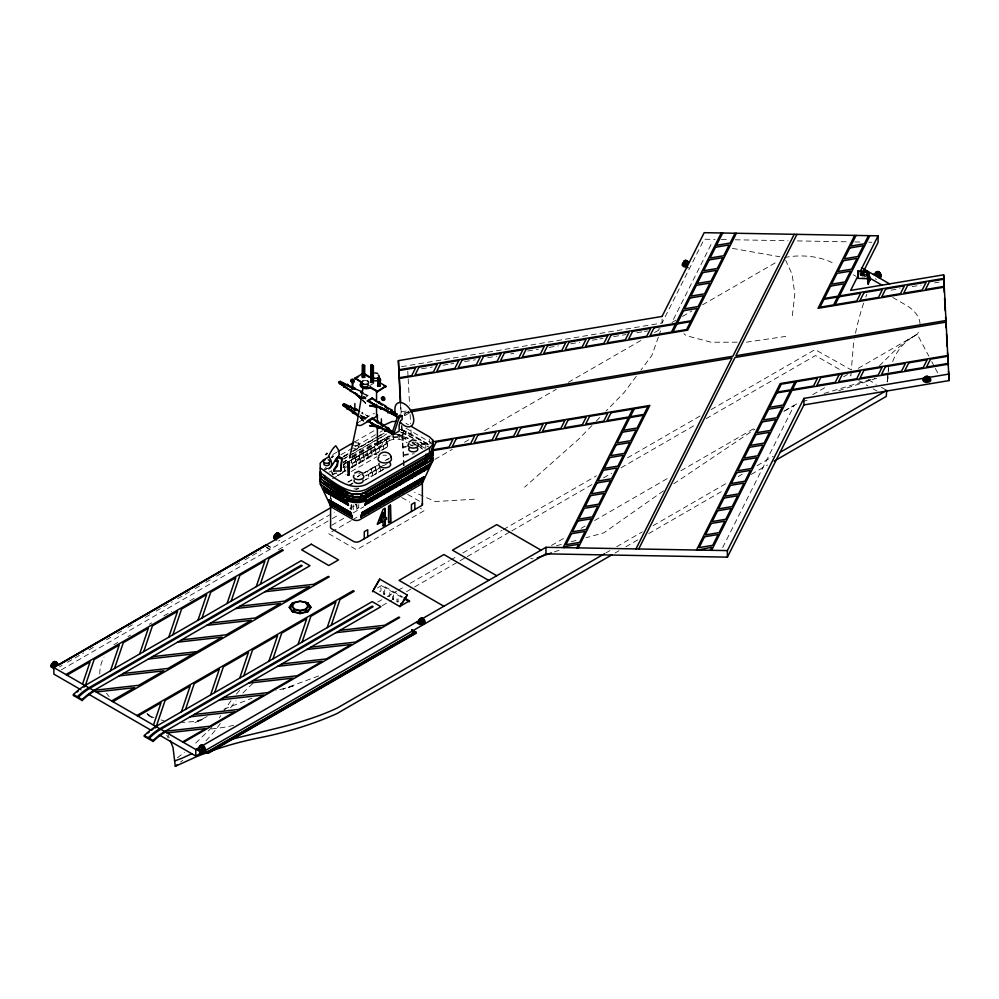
<?xml version="1.0" encoding="UTF-8"?>
<svg xmlns="http://www.w3.org/2000/svg" width="999" height="999" viewBox="0 0 999 999"><rect width="100%" height="100%" fill="white"/><g stroke="black" fill="none" stroke-linecap="round" stroke-linejoin="round"><path stroke-width="0.75" stroke-dasharray="5 3.75" d="M860.439 275.075L860.451 274.026M862.936 275.362L862.949 273.926M865.284 275.262L865.296 274.201M851.21 371.453L850.848 375.999L848.226 374.475M887.524 380.681L888.161 372.964M888.286 371.416L888.798 365.234M888.049 372.827L887.162 381.955L888.373 376.111M888.198 371.316L888.498 368.269M792.357 315.659L794.804 293.881L792.145 274.388L785.714 260.377M358.653 447.127C360.214 444.443 357.954 440.184 354.707 441.446M383.604 594.105L384.69 594.005L383.604 594.105L383.604 589.897M392.52 599.25L393.594 599.15L392.52 599.25L392.52 595.042M396.965 601.823L398.039 601.723L396.965 601.823L396.965 597.614M658.378 337.063L651.935 355.332L640.896 370.13M658.878 335.652L661.363 328.621L658.291 329.133M865.758 297.015L866.807 294.255M892.681 361.588C896.977 349.75 905.981 339.847 917.269 334.265A48.564 28.034 0 0 0 919.505 329.171M711.001 244.63L671.803 322.59L675.824 320.267M722.664 547.589L794.205 405.319L783.691 411.501M355.706 504.308L355.269 505.044L356.481 504.345L356.481 509.328L358.741 507.529L358.741 504.532M356.481 509.328L358.741 507.529M219.38 717.744L220.841 715.571M230.994 700.686L223.751 711.238M404.558 415.534L405.032 414.847L404.108 414.023M636.288 376.286L624.313 392.307L605.993 411.138M211.838 727.422L193.132 745.604M236.351 694.193L239.86 690.059M591.97 425.537L579.033 438.823L524.587 487.187M596.278 421.103L600.599 416.67M177.372 757.804L184.453 752.272M324.513 468.831L326.111 467.22M879.37 365.896L894.105 351.211L906.817 340.597L917.269 334.265L928.833 356.144M180.569 761.987L182.817 760.289M663.511 490.846L603.746 532.904L586.001 537.724M673.726 483.803L754.894 429.208M362.4 412.162L361.838 413.236L362.774 412.35L362.212 413.424L368.194 416.408L362.212 412.724L362.212 413.424M369.543 385.726L375.387 382.355M363.336 398.414L368.194 395.604L365.821 397.677L363.186 396.166M363.336 399.113L365.572 397.827L365.572 398.888L362.812 398.351M363.174 396.853L365.821 398.376L362.912 397.003M365.572 398.888L365.821 397.677M365.821 402.972L363.624 400.849M365.821 418.831C354.183 416.046 366.795 421.566 365.821 417.782L360.577 414.747M365.572 418.981L365.572 417.932L363.336 419.218L363.336 418.519L368.194 415.709M365.821 417.782L368.194 416.408M357.729 422.677L372.502 414.148A2.86 1.648 0 0 1 374.525 413.661M365.821 418.481C349.488 416.084 376.573 421.99 360.776 415.572M332.829 454.52L336.863 452.185M354.345 442.095L375.874 429.67M408.966 411.213L403.871 414.535M404.845 415.559L409.815 412.699M340.896 454.77L378.559 433.029M379.907 432.242L382.592 430.694M343.594 456.256L348.963 453.146M350.312 452.372L375.874 437.612M377.222 436.838L383.941 432.954M343.881 456.406L347.914 454.083M353.296 450.974L378.821 436.238M380.169 435.464L384.19 433.141M342.857 457.192L348.164 454.133M353.484 451.061L376.074 438.024M377.397 437.25L384.041 433.416M323.414 470.479L327.447 468.144M343.594 458.828L347.627 456.493M348.963 455.719L375.874 440.184M377.222 439.41L386.638 433.978M325.075 469.842L327.759 468.294M343.881 458.978L346.578 457.43M351.948 454.32L378.821 438.811M380.169 438.037L386.888 434.153M351.735 456.056L372.502 444.068L375.961 443.793M343.594 461.863L346.278 460.314M351.66 457.205L375.874 443.219M377.222 442.445L389.373 436.039L389.36 440.634L350.824 462.874M343.881 462.013L346.578 460.464M351.948 457.367L378.821 441.845M380.169 441.071L390.884 435.764M342.857 462.812L345.504 461.276M352.147 457.442L378.721 442.095M380.057 441.333L389.36 435.964M329.108 472.19L331.793 470.641M343.881 463.648L346.578 462.1M351.948 459.003L376.136 445.03M377.472 444.255C385.514 438.461 396.066 433.891 405.706 438.686L405.706 437.05L397.465 435.227M343.768 464.31L346.428 462.774M347.764 462L375.724 445.854M377.06 445.092C385.289 439.148 396.091 434.515 405.956 439.41M345.966 463.311L343.594 464.672L344.418 467.632M378.796 444.355L382.255 442.357L383.042 445.329L379.508 447.365M342.857 467.482L345.504 465.946M335.09 473.014L332.729 474.375L331.955 471.403M379.145 447.577L375.612 449.625L374.887 446.615M332.854 474.85L336.388 472.814L337.2 475.774M348.089 466.058L344.555 468.094L345.379 471.053M345.816 469.98L343.156 471.528A2.86 1.648 0 0 0 342.694 473.526A2.86 1.648 0 0 0 345.916 474.288M351.161 466.908L372.502 454.582A2.86 1.648 0 0 1 377.01 454.92M341.121 473.501L337.562 475.561L336.75 472.602M342.657 472.614L345.005 471.266L344.18 468.306M349.263 468.806L352.759 466.783L351.985 463.811M332.592 478.696L336.651 476.361M337.999 475.586L346.104 470.904M351.511 467.782L387.974 446.728L386.376 439.71M351.198 471.553L376.548 456.918A2.86 1.648 0 0 0 377.01 456.58M347.777 482.155L351.773 479.857M357.105 476.773L361.101 474.463M362.437 473.688L377.11 465.222M385.102 460.601L389.111 458.304M348.514 482.005L351.998 479.995M357.355 476.898L359.652 475.574M363.836 473.151L367.307 471.153L368.082 474.138L365.771 475.462M377.659 465.172L375.349 466.521L376.086 469.518L379.545 467.52M386.763 459.927L389.135 458.553M349.338 484.952L352.809 482.954M379.907 467.307L383.366 465.309M350.624 484.752L352.934 483.429M365.896 475.936L368.206 474.6L368.981 477.584L365.522 479.582M379.657 467.994L376.198 469.992L376.935 472.989L380.394 471.004M383.841 465.584L387.3 463.586M383.042 469.468L380.744 470.791L380.02 467.782M364.248 480.594L383.941 469.218M355.781 489.76L358.454 488.224M59.416 666.932L62.1 665.384M67.482 662.275L83.604 652.971M88.973 649.874L94.343 646.765M106.443 639.785L111.813 636.688M117.183 633.578L122.565 630.481M127.934 627.372L133.317 624.275M145.404 617.295L150.774 614.185M156.156 611.088L172.278 601.773M177.647 598.676L189.735 591.695M195.117 588.586L200.487 585.489M205.869 582.38L211.239 579.283M216.608 576.173L221.99 573.076M235.427 565.322L239.448 562.986M244.83 559.89L260.951 550.574M278.596 540.958L279.807 540.259M266.321 545.142L270.13 546.928L270.13 549.263L266.321 547.065M61.401 669.78L334.428 512.15M401.461 366.683L662.025 323.014L704.195 239.223L715.072 239.41M113.961 644.655L117.782 642.444M127.972 636.563L130.494 635.114M149.226 624.3L151.698 622.864M163.799 615.884L171.628 611.363M189.847 600.849L195.217 597.739M278.321 549.762L330.931 519.393M332.28 518.606L339.036 514.71M349.825 508.479L356.568 504.582M434.815 459.415L452.347 449.3M464.473 442.282L471.216 438.399M484.702 430.606L556.181 389.348M568.306 382.342L642.482 339.523M654.62 332.517L661.363 328.621M682.517 316.396L691.907 310.989M702.634 304.795L777.721 261.438M331.768 525.249L346.441 516.77M353.122 512.924L363.786 506.755M351.211 520.566L328.609 533.616L356.543 549.75L424.35 510.589L420.367 508.291M352.547 519.805L357.854 516.733M377.397 587.961L382.255 585.164L402.984 597.127M377.822 602.035L381.88 599.7M387.275 596.578L396.715 591.121M398.077 590.347L404.82 586.45M410.214 583.329L449.35 560.739M450.699 559.952L457.455 556.056M462.849 552.947L501.985 530.344M503.334 529.57L596.453 475.811M627.497 457.879L700.374 415.809M711.176 409.578L815.084 349.575L851.335 369.942L853.396 344.792A188.162 108.629 -60 0 1 854.37 339.061M382.23 605.669L391.67 600.212M406.518 591.645L413.261 587.749M414.622 586.962L465.896 557.355M467.245 556.58L510.439 531.643M511.788 530.869L592.757 484.115M603.558 477.884L611.65 473.214M621.103 467.757L695.329 424.9M706.131 418.668L815.446 355.557L841.67 370.691M551.473 545.454L566.308 536.888M581.143 528.321L585.189 525.986M594.617 520.541L668.793 477.722M680.931 470.716L755.094 427.897M784.764 410.764L799.425 402.297M812.686 394.642L827.434 386.126M843.518 376.835L847.539 374.513M858.266 368.331L917.269 334.265M605.881 552.934L609.939 550.599M616.683 546.703L642.32 531.893M653.121 525.661L727.347 482.804M738.149 476.573L742.195 474.238M757.042 465.659L773.226 456.318M614.984 553.046L619.03 550.711M625.774 546.815L637.924 539.797M648.726 533.566L724.3 489.935M751.285 474.35L767.482 464.997M207.13 716.495L194.53 722.901L203.983 718.943L192.595 721.665L181.905 722.489M318.669 675.948L282.904 689.123L294.842 685.489L276.011 690.784M223.888 709.24L251.948 698.214M389.36 440.634C395.167 437.699 402.16 439.073 407.267 442.819M554.32 551.947L561.413 549.475M876.672 378.221L837.724 391.021M824.063 393.456L874.849 378.196M556.431 545.754L562.35 544.155M571.216 541.733L578.608 539.735M802.135 401.511L810.414 399.538M421.59 368.806L432.355 367.008M443.106 365.209L449.263 364.173M450.799 363.911L453.871 363.399M464.622 361.601L475.387 359.79M487.687 357.729L496.903 356.181M510.739 353.871L513.811 353.346M527.647 351.036L538.399 349.225M549.163 347.427L558.379 345.879M570.679 343.818L579.895 342.27M592.195 340.209L598.339 339.185M599.875 338.923L602.959 338.411M613.711 336.601L626.011 334.54M636.763 332.742L642.919 331.718M644.455 331.456L647.527 330.944M891.083 290.172L900.099 288.661M912.112 286.651L921.128 285.14M934.639 282.867L939.147 282.118M401.173 411.85L407.317 410.814M408.953 412.137L401.261 413.436L400.761 404.258M403.072 446.79L409.203 445.754M410.739 445.504L415.334 444.73M421.466 443.706L430.669 442.157M403.121 447.577L405.969 447.102M420.904 444.592L431.393 442.832M403.509 454.72L409.153 453.771M403.546 455.507L414.26 453.708M746.403 342.195L785.763 336.401M474.4 499.238L435.152 501.523L414.635 492.345M394.805 434.503L399.076 434.465L408.591 438.911M397.502 435.002L400.187 434.977L408.541 438.361M353.883 488.861L359.578 488.798M737.2 342.195L711.113 342.207L686.076 335.627L683.878 333.629M721.278 239.523L729.045 239.673M735.252 239.785L788.049 240.734M797.364 240.909L848.601 241.833M854.807 241.945L862.574 242.083M868.78 242.195L871.89 242.257M860.863 273.701L862.736 273.763M863.148 273.788L864.872 273.851M862.062 276.898L864.834 276.998M530.594 558.628L533.166 558.778M732.417 248.401L779.832 256.755M362.849 397.814L365.821 398.376M362.587 397.952L365.821 398.738M161.051 719.967L163.898 720.654M409.565 412.774L408.853 412.137M400.474 429.308L425.861 443.269L428.346 445.591M400.187 429.358L405.956 431.256L429.295 444.73M401.498 430.057L405.706 431.443L428.983 444.88L432.292 447.964M400.187 431.93L405.956 433.828L413.736 438.324M401.498 432.629L413.461 438.486M153.983 717.707L147.003 714.622L153.022 718.281M364.71 393.831L368.194 395.604M362.375 393.331L368.194 396.316M875.299 278.758L876.51 279.458M862.362 273.826L864.972 275.337M861.95 274.475L865.896 276.748M853.396 274.762L856.018 276.273M892.731 297.465L905.843 305.045A48.564 28.034 0 0 1 920.042 323.913M868.381 379.782L876.248 384.328M881.493 387.35L886.737 390.384M858.715 380.532L867.894 385.839M873.138 388.861L877.072 391.133M362.937 396.316L365.572 397.827M405.956 423.314L408.541 424.812M405.956 428.221L429.295 441.695L432.679 444.855M420.217 442.07L429.295 447.302M419.93 442.22L427.684 446.703M417.619 443.606L425.412 448.101M420.542 445.816L425.099 448.251M412.175 442.42L416.046 444.655M417.345 445.404L423.813 449.138M412.437 443.156L418.918 446.903M420.217 447.652L422.814 449.15M360.314 414.897L365.572 417.932M360.514 415.721L365.572 418.631M408.591 443.593L412.575 445.891M407.642 494.405L421.079 502.16M401.735 497.539L409.715 502.147M401.698 597.315L382.255 586.101L382.255 585.164M266.321 544.73L270.13 546.928M266.321 547.477L269.78 549.475L269.78 547.14M148.689 715.059L149.55 715.509M360.889 416.883L363.336 418.519M358.441 415.946L363.336 419.218M148.801 715.159L146.94 713.848M149.251 715.234L147.527 713.985M149.051 715.109L149.838 715.696M147.452 713.823L148.189 714.46M363.698 401.248L365.821 403.296M361.163 398.876L365.572 403.109M362.375 400.374L365.572 403.446M361.163 418.256L363.961 421.141M359.34 416.695L363.698 421.291M360.164 417.969L363.399 421.316M931.73 361.613L934.627 367.083M935.351 368.444L938.236 373.913M166.783 735.189L168.182 737.936M168.132 735.039L169.218 737.824M330.382 496.441L331.256 499.363M330.332 496.99L331.156 499.7M343.231 464.885L344.056 467.844M351.074 460.364L351.86 463.336M331.581 471.615L332.367 474.587M358.816 443.356L359.003 444.193M407.754 371.128L408.091 377.322M408.179 378.883L409.615 405.232M410.114 414.523L410.626 423.826M410.964 430.02L411.376 437.774M401.923 425.562L404.083 465.384M400.399 404.158L400.911 413.399M401.573 425.724L403.746 465.771M662.075 319.056L662.025 323.014M429.295 439.248L429.295 441.695M425.861 443.269L425.861 447.477M405.956 431.256L405.956 433.828M405.706 431.443L405.706 434.016M403.284 430.232L403.284 440.522M400.087 435.202L400.087 436.838M399.076 434.465L399.076 439.135M398.039 598.913L398.039 601.723M393.594 594.942L393.594 599.15M393.381 434.528L393.381 439.198M392.22 435.289L392.22 436.925M389.747 592.719C390.871 597.864 387.425 598.176 388.673 592.819M386.888 437.187L386.888 438.836M384.69 589.797L384.69 594.005M380.844 587.574C381.968 592.719 378.509 593.044 379.757 587.674M356.93 504.845L356.93 508.578M353.209 504.782L353.209 510.726M351.386 504.345L351.386 510.302M350.949 505.082L350.949 511.038M364.31 380.519A3.459 1.998 0 0 1 366.109 380.519M354.408 445.716A2.835 1.636 0 0 1 358.279 446.316A2.835 1.636 0 0 1 357.242 448.551A2.835 1.636 0 0 1 353.371 447.952M354.995 442.782A3.209 1.861 0 0 1 359.028 444.567A3.209 1.861 0 0 1 354.995 446.366M358.604 473.676A5.182 2.997 0 0 1 359.952 473.776M411.913 442.22A5.182 2.997 0 0 1 415.846 442.52M383.004 455.307A6.743 3.896 0 0 1 386.488 455.307M855.494 333.266A188.162 108.629 -60 0 1 863.848 302.472M109.141 696.653A93.207 53.809 0 0 1 106.543 693.256M99.813 674A93.207 53.809 0 0 1 104.058 657.092M230.582 707.779A269.018 155.32 0 0 1 236.014 700.811M242.994 692.981A269.018 155.32 0 0 1 253.346 683.054M784.427 257.567A48.564 28.034 0 0 1 835.039 264.161M220.317 723.451A242.495 140.01 0 0 1 206.031 740.634M233.654 725.299A93.207 53.809 0 0 1 211.189 728.933M860.663 273.838L860.651 275.274L865.072 275.437L865.084 274.013L860.663 273.838M860.863 274.038L860.851 275.1L862.724 275.162L862.736 274.113L860.863 274.038M863.148 274.126L863.136 275.187L864.872 275.249L864.872 274.188L863.148 274.126M354.97 458.116L351.436 460.152L352.222 463.124L355.756 461.088L354.97 458.116M358.866 455.856L355.332 457.904L356.119 460.876L359.652 458.841L358.866 455.856M362.774 453.608L359.24 455.644L360.015 458.628L363.549 456.58L362.774 453.608M366.695 451.348L363.137 453.396L363.911 456.381L367.445 454.333L366.695 451.348M370.604 449.075L367.058 451.136L367.807 454.12L371.353 452.085L370.604 449.075M374.525 446.828L370.979 448.876L371.715 451.873L375.249 449.837L374.525 446.828M386.251 440.047L382.629 442.145L383.404 445.117L386.938 443.081L386.251 440.047M355.881 461.563L352.347 463.598L353.122 466.57L356.668 464.535L355.881 461.563M359.777 459.303L356.243 461.351L357.03 464.323L360.552 462.287L359.777 459.303M363.673 457.055L360.139 459.103L360.914 462.075L364.448 460.039L363.673 457.055M367.57 454.807L364.036 456.843L364.822 459.827L368.331 457.792L367.57 454.807M371.466 452.559L367.932 454.595L368.693 457.592L372.202 455.556L371.466 452.559M375.362 450.312L371.828 452.347L372.565 455.344L376.086 453.321L375.362 450.312M379.258 448.064L375.724 450.099L376.448 453.109L379.97 451.073L379.258 448.064M383.166 445.804L379.62 447.852L380.332 450.861L383.941 448.788L383.166 445.804M387.05 443.556L383.529 445.591L384.303 448.576L387.737 446.59L387.05 443.556M371.141 468.943L367.657 470.954L368.444 473.926L371.903 471.928L371.141 468.943M374.987 466.72L371.503 468.731L372.265 471.728L375.724 469.717L374.987 466.72M372.028 472.402L368.569 474.4L369.343 477.372L372.789 475.387L372.028 472.402M375.849 470.192L372.377 472.19L373.139 475.187L376.586 473.201L375.849 470.192"/><path stroke-width="1.5" d="M857.841 278.359L857.841 271.104L867.557 271.478L869.068 273.738L869.879 280.394L869.043 273.489L867.519 271.241L867.557 278.721L857.841 278.359L857.841 271.104M858.266 271.129L857.941 275.162M858.566 275.012L858.578 273.951M867.007 275.324L867.02 274.275M867.12 271.466L867.557 278.721M927.559 378.047C929.545 378.196 924.737 372.402 927.035 380.394M926.71 376.898C926.935 375.05 927.984 378.072 925.499 377.098A1.673 0.962 0 0 0 924.362 378.296A1.673 0.962 0 0 0 926.435 378.958M55.669 661.9A1.661 0.962 0 0 1 56.406 663.498L55.095 664.447A1.673 0.962 0 0 1 52.722 664.447A1.673 0.962 0 0 1 52.722 663.086L53.259 662.362A1.673 0.962 60 0 1 54.508 662.25A1.673 0.962 60 0 1 55.519 664.01L55.532 665.734M53.609 662.574L54.146 661.85A1.673 0.962 60 0 1 55.395 661.738A1.673 0.962 60 0 1 56.406 663.498L55.082 664.273A1.661 0.962 0 0 1 52.735 664.273A1.661 0.962 0 0 1 52.735 662.911L54.071 662.15A1.661 0.962 0 0 1 54.808 661.9M52.722 663.086L54.146 661.85M200.05 746.378L200.05 746.216A1.673 0.962 60 0 1 201.074 745.616A1.673 0.962 60 0 1 202.322 747.177L202.41 749.287M278.409 533.304A1.661 0.962 0 0 1 279.158 534.902L277.834 535.851A1.673 0.962 0 0 1 275.474 535.851A1.673 0.962 0 0 1 275.474 534.49L275.999 533.766A1.673 0.962 60 0 1 277.247 533.653L277.173 533.903M276.361 533.978L276.885 533.254A1.673 0.962 60 0 1 278.134 533.141A1.673 0.962 60 0 1 279.158 534.902L277.822 535.664A1.661 0.962 0 0 1 275.487 535.664A1.661 0.962 0 0 1 275.487 534.315L276.81 533.541M423.214 620.267L423.126 619.692A1.673 0.962 60 0 0 421.878 618.144A1.673 0.962 60 0 0 420.854 618.731L420.841 618.905A1.673 0.962 0 0 1 423.214 618.905A1.673 0.962 0 0 1 423.214 620.267L423.214 621.803L421.878 622.577A1.673 0.962 0 0 1 419.518 622.577A1.673 0.962 0 0 1 419.518 621.203L419.967 619.243A1.673 0.962 60 0 1 420.991 618.656A1.673 0.962 60 0 1 422.24 620.204L422.327 622.315M687.175 260.826A1.661 0.962 0 0 1 687.562 261.75L687.05 262.974A1.673 0.962 0 0 1 684.989 263.636A1.673 0.962 0 0 1 683.84 262.437L684.315 261.238A1.673 1.311 26.7 0 1 687.387 262.1L687.399 263.823L684.19 263.286L684.203 261.576A1.673 1.311 26.7 0 1 687.212 262.45L687.225 264.173M684.015 262.088L683.84 263.973A1.673 0.962 0 0 0 684.989 265.172A1.673 0.962 0 0 0 687.05 264.51L687.562 261.75A1.673 1.311 26.7 0 0 684.49 260.901L684.365 261.401A1.673 0.962 0 0 1 685.576 260.727M337.3 465.871L337.737 460.427L337.3 465.871L333.654 471.029L340.684 471.029L341.92 458.029L338.299 456.318L336.75 458.504M341.92 458.029L340.684 471.029M869.38 278.709L869.417 276.361M869.255 277.622L869.405 276.648M869.567 277.672L869.367 278.996L868.456 272.277M867.519 278.484L868.168 284.091L869.854 280.145M362.487 365.896L362.649 364.485L364.672 365.659L364.672 377.347L362.45 377.46L362.45 365.771L364.672 365.659M362.45 377.46L362.6 376.061M371.191 366.009L371.353 364.61L373.376 365.771L373.376 382.367L371.141 382.48L371.141 365.896L373.376 365.771M371.478 364.81L371.316 365.784L373.014 365.696M371.141 382.48L371.303 381.081M377.872 378.421L377.672 386.251L379.895 386.138L379.895 379.595L377.872 378.421L377.722 385.552M377.997 378.621L377.722 379.832L379.895 379.595M377.672 386.251L377.822 384.852M363.236 386.713L356.893 423.838L349.6 457.967L349.987 457.142M683.853 262.262L683.965 261.938A1.673 1.311 26.7 0 1 687.037 262.799A1.661 0.962 0 0 1 684.989 263.449A1.661 0.962 0 0 1 683.853 262.262L684.49 260.901M927.559 377.51L927.634 380.294M352.26 382.342L352.497 389.498L352.847 382.28M397.527 416.683L392.07 433.341L393.681 434.265L399.15 431.118L399.15 425.162L400.674 420.542L402.11 419.705L402.11 415.921L400.487 414.985L397.527 416.683L399.15 417.619L402.11 415.921M393.681 434.265L399.15 417.619M82.53 684.128L90.072 661.862L67.02 675.174M85.415 685.277L94.156 659.502L119.218 645.029L110.489 670.804M114.56 668.456L123.302 642.682L148.364 628.196L139.635 653.97M143.719 651.623L152.447 625.849L177.522 611.376L168.781 637.15M172.864 634.79L181.593 609.015L206.668 594.542L197.927 620.317M153.471 725.087L161.026 702.821L137.962 716.133M156.368 726.236L165.097 700.461L190.172 685.988L181.431 711.763M202.01 617.969L210.739 592.195L235.814 577.722L227.085 603.496M185.514 709.415L194.243 683.641L219.318 669.168L210.589 694.942M231.156 601.136L239.885 575.362L264.96 560.889L256.231 586.663M214.66 692.582L223.389 666.808L248.464 652.335L239.735 678.109M260.302 584.315L269.043 558.528L283.279 550.312L282.205 549.7L65.946 674.55M243.806 675.749L252.535 649.974L277.61 635.501L268.881 661.276M272.952 658.928L281.693 633.154L306.755 618.681L298.027 644.455M302.098 642.095L310.839 616.321L335.914 601.848L327.173 627.622M422.302 481.58L360.676 517.157L362.275 512.462L424.225 476.698L422.177 481.643M429.545 464.048L366.333 500.549L364.735 505.244L427.497 469.006L429.545 464.048L432.829 460.726L432.679 447.902M364.972 504.97L365.659 502.947L369.218 500.886L368.444 502.972M366.458 500.599L365.771 502.622L369.343 500.561L370.13 498.489M331.256 625.274L339.985 599.5L354.22 591.271L353.147 590.659L136.888 715.509M360.676 517.157L362.275 512.462M360.914 516.895L361.601 514.872L365.097 512.849L364.31 514.935M368.244 512.662L368.956 510.626L365.447 512.649L364.672 514.722M372.452 500.649L373.164 498.613L369.593 500.674L368.806 502.759M373.988 496.253L373.276 498.289L369.717 500.349L370.492 498.276M368.606 512.45L369.318 510.414L372.814 508.391L372.09 510.439M372.814 500.437L373.526 498.401L377.098 496.341L376.373 498.389M374.363 496.041L373.638 498.076L377.21 496.016L377.934 493.968M53.259 662.362L53.172 664.372M372.44 510.239L373.176 508.191L376.673 506.168L375.924 508.216M376.748 498.176L377.472 496.128L381.031 494.068L380.294 496.128M378.309 493.756L377.585 495.804L381.156 493.743L381.893 491.695M376.286 508.016L377.023 505.956L380.519 503.946L379.77 506.006M380.669 495.916L381.406 493.856L384.977 491.795L384.215 493.868M382.255 491.483L381.518 493.531L385.09 491.471L385.851 489.41M380.132 505.794L380.881 503.733L384.378 501.71L383.604 503.796M384.578 493.656L385.339 491.583L388.911 489.522L388.124 491.608M386.213 489.198L385.464 491.258L389.036 489.198L389.81 487.125M383.966 503.583L384.74 501.51L388.236 499.488L387.462 501.56M388.499 491.396L389.273 489.31L392.844 487.25L392.07 489.335M390.172 486.913L389.398 488.986L392.969 486.925L393.743 484.852M387.824 501.361L388.599 499.275L392.095 497.265L391.308 499.338M392.432 489.123L393.206 487.037L396.778 484.977L395.991 487.062M394.118 484.64L393.331 486.713L396.903 484.652L397.689 482.567M395.179 497.115L395.954 495.029L392.457 497.052L391.67 499.138M399.937 484.79L400.724 482.704L397.152 484.765L396.366 486.85M401.623 480.294L400.836 482.38L397.277 484.44L398.064 482.355M395.542 496.903L396.316 494.83L399.812 492.807L399.001 494.905M400.312 484.577L401.086 482.492L404.657 480.432L403.846 482.529M401.985 480.082L401.211 482.167L404.782 480.107L405.594 478.009M414.46 485.976L415.247 483.891L411.75 485.914L410.939 488.012M414.822 485.764L415.609 483.691L419.093 481.668L418.269 483.778M419.63 473.414L420.404 471.341L416.833 473.401L416.021 475.499M421.303 468.931L420.529 471.016L416.958 473.076L417.769 470.979M419.992 473.201L420.779 471.128L424.338 469.068L423.501 471.178M421.678 468.718L420.891 470.804L424.475 468.731L425.299 466.633M380.519 520.604L383.241 513.523M410.577 488.224L411.388 486.126L407.879 488.149L407.055 490.259M383.042 521.266L377.372 524.063L383.042 509.403L384.852 508.354L385.289 517.844M399.363 494.692L400.174 492.594L403.671 490.584L402.847 492.682M404.208 482.317L405.02 480.219L408.591 478.159L407.767 480.269M405.956 477.797L405.144 479.895L408.716 477.834L409.54 475.724M415.659 475.711L416.471 473.613L412.899 475.674L412.063 477.784M417.407 471.191L416.595 473.289L413.024 475.349L413.861 473.239M403.209 492.47L404.033 490.372L407.53 488.349L406.693 490.459M408.129 480.057L408.953 477.947L412.525 475.886L411.688 477.997M409.915 475.512L409.091 477.622L412.662 475.561L413.499 473.451M418.631 483.566L419.455 481.468L422.952 479.445L422.065 481.58M423.876 470.966L424.712 468.856L428.271 466.795M425.674 466.421L424.837 468.519L428.409 466.458M354.857 403.546L354.857 410.552M347.59 461.95L349.25 461.7L349.25 474.787L348.201 475.399L347.59 461.95L349.25 461.7M347.59 475.049L349.25 474.787M381.381 418.856L381.381 425.874M868.456 277.372L869.043 273.489M432.829 460.726L422.365 483.066L422.365 504.682M683.191 262.325L682.23 264.236L683.553 265.622L687.312 266.246M683.84 262.437L684.49 261.201M687.187 261.001A1.673 0.962 0 0 1 687.574 261.938L687.05 264.51L683.84 263.973L684.365 262.937A1.673 0.962 0 0 1 684.814 262.512M662.025 316.471L704.195 232.68L878.096 235.826L878.096 242.37L863.973 270.454M563.086 547.614L628.359 417.819L432.604 450.636M721.303 232.979L675.873 323.339L398.888 369.767M564.46 547.639L564.997 546.578L578.621 544.293L576.823 547.864M722.677 233.004L716.483 245.329L730.107 243.044L735.039 233.229M578.196 547.889L649.837 405.419L432.192 441.908M736.413 233.254L687.687 330.157L399.363 378.496M635.963 548.938L731.992 357.992L410.489 411.888M794.193 234.303L732.866 356.243L410.389 410.302M638.711 548.988L735.014 357.492L946.228 322.078M796.94 234.353L735.888 355.744L946.14 320.492M696.49 550.037L780.194 383.566L948.039 355.432M854.707 235.402L818.044 308.316L944.33 287.138M697.864 550.062L711.763 547.215L710.227 550.287M856.081 235.427L850.723 246.079L864.347 243.806L868.443 235.652M711.6 550.312L792.007 390.397L948.513 364.16M869.817 235.677L839.522 295.904L943.855 278.421M858.341 275.1L850.649 290.409L943.655 274.812L949.05 380.582L803.92 404.932L727.384 557.142L545.978 553.846L195.767 756.043L159.278 734.977M860.301 271.228L878.096 235.826M727.384 557.142L727.384 550.599L803.92 398.389L926.148 377.872M839.21 374.475L835.251 382.342L816.832 385.427L820.791 377.572L860.651 370.891L856.705 378.746L838.561 381.793L842.507 373.926M378.758 455.806C381.118 450.262 390.247 451.286 391.196 457.267M372.814 590.958L400.025 606.668L407.267 595.017L379.782 579.108L372.54 591.708M373.614 589.672L379.782 579.108M337.737 461.75L335.976 460.926L338.299 456.318M337.3 464.56L333.654 469.705L333.654 471.029M289.235 607.342L292.42 602.897L300.112 601.061L307.804 602.897L310.989 607.342L307.804 611.775L300.112 613.623L292.42 611.775L289.235 607.342L292.245 605.931L294.555 602.722L300.112 601.398L307.804 602.897M289.847 606.88L292.532 603.134L294.056 603.009L292.008 605.869M408.953 442.12L412.462 439.797L416.133 440.634M292.245 605.931L294.555 609.14L300.112 610.476L305.669 609.14L307.967 605.931L305.669 602.722M292.42 611.775L294.555 609.14M354.745 473.051L358.604 471.291L362.462 473.051M930.793 380.482L929.482 381.855L926.173 382.417L923.775 381.655L922.676 379.483M328.796 456.855L323.414 459.952L320.13 463.286L320.279 467.944C333.304 476.685 349.413 492.07 366.333 484.44L429.545 447.939L432.829 444.617L432.679 439.947L429.295 436.788L411.138 426.311M320.279 472.852C333.304 481.593 349.413 496.978 366.333 489.348L429.545 452.847L432.829 449.525L432.829 444.617M428.446 454.495L426.049 456.918L363.599 492.982C347.739 498.838 333.029 483.504 320.679 475.824L320.529 471.291L320.679 483.079L320.679 481.443C333.566 489.96 349.388 505.307 366.084 497.814L429.233 461.363L432.43 458.116L432.43 459.752L432.292 447.964L432.43 455.069L429.233 458.316L366.084 494.78C350.649 502.472 336.838 487.662 323.976 481.481M432.43 452.51L429.233 455.744L366.084 492.207L360.739 494.118L352.872 494.193L352.872 496.765M320.13 468.194L320.279 475.899C333.304 484.627 349.413 500.024 366.333 492.395L429.545 455.894L432.829 452.559L432.679 439.947M324.613 482.405C336.101 488.848 349.113 503.721 363.599 497.652L426.049 461.6L428.446 459.165M320.279 478.471C333.304 487.2 349.413 502.597 366.333 494.967L429.545 458.466L432.829 455.132L432.829 452.559M432.829 458.179L429.545 461.501L366.333 498.002C349.413 505.631 333.304 490.234 320.279 481.506L320.13 473.801M170.317 740.609L173.039 747.577L175.287 766.32L177.36 764.585M201.698 747.289L202.06 746.578M421.566 620.367L421.978 619.617M362.013 382.192L362.013 382.892L354.932 378.097L362.013 382.192L361.188 382.817A5.957 3.434 0 0 0 362.137 386.963A5.957 3.434 0 0 0 369.33 387.512L370.404 387.038L377.485 391.121L385.939 386.238L377.485 391.82L370.404 387.737L369.33 388.211A5.957 3.434 0 0 1 362.137 387.662A5.957 3.434 0 0 1 361.188 383.516M380.282 379.62A5.957 3.434 0 0 1 379.682 382.23L378.858 382.854L379.682 381.531A5.957 3.434 0 0 0 378.733 377.385M277.198 533.728L277.26 533.691A1.673 0.962 60 0 1 278.271 535.414L278.284 537.137M341.571 382.717L346.853 385.414L347.789 384.528L347.227 385.614L352.51 388.299M347.227 385.614L347.789 384.528M354.77 388.099L354.22 389.173L354.77 388.099L347.227 384.902M361.763 391.658L361.213 392.744L361.763 391.658L354.22 388.474M374.013 404.133L374.013 404.832L367.395 400.749L374.013 404.133L373.451 405.207L374.375 404.32L381.069 407.729L380.519 408.816L381.368 407.892L388.361 411.451L388.087 412.674L388.636 411.6L395.342 415.022L396.965 414.086L391.121 410.277L391.783 409.952L391.121 410.976L391.121 410.277M374.375 404.32L373.826 405.394M381.069 407.729L380.519 408.816M381.368 407.892L380.819 408.966M388.361 411.451L387.799 412.537M388.636 411.6L388.087 412.674M348.614 408.554L343.506 404.895L344.255 404.458L349.912 407.28L350.474 406.206L350.249 407.442L355.894 410.264L356.793 409.365L356.231 410.439L356.793 409.365M350.249 407.442L350.811 406.368M349.912 407.28L350.474 406.206M355.894 410.264L356.456 409.19M388.049 428.596L388.049 429.308L388.698 428.271L388.049 428.596L392.944 431.868L391.333 432.804L385.577 429.932L385.027 431.006L385.339 429.82L379.358 426.823L378.546 427.772L379.108 426.698L373.376 423.838L372.502 424.762L373.064 423.688L367.395 420.854L373.064 424.388L373.064 423.688M372.814 424.912L373.376 423.838M378.546 427.772L379.108 426.698M378.796 427.909L379.358 426.823M384.777 430.894L385.339 429.82M385.027 431.006L385.577 429.932M344.555 386.85L344.555 386.151L343.893 387.162L344.555 386.85L338.624 382.28L340.247 381.343L346.853 384.715M354.932 378.097L363.399 373.214L370.479 377.31L371.553 376.835A5.957 3.434 0 0 1 372.989 376.486M354.932 378.808L358.554 376.71M347.615 408.716L347.615 408.017L346.965 409.041L347.615 408.716L342.645 404.695L344.255 403.758L349.912 406.581M342.645 405.394L345.879 406.568M343.244 405.045L343.506 405.594M355.632 393.569L359.603 397.39L362.849 397.814M360.327 397.677L362.812 398.351M367.395 400.749L372.252 397.952L378.421 402.684M367.395 401.448L369.618 400.162M369.867 400.025L372.252 397.952M355.007 412.237L358.491 415.921M369.618 405.457L375.374 406.368L371.815 403.334M370.604 401.823L375.836 406.456M369.618 405.781L382.629 408.091M367.395 420.854L372.252 418.044L378.396 422.102M367.395 421.553L369.618 420.267M377.01 414.485A2.86 1.648 0 0 1 376.548 416.483L361.775 425.012A2.86 1.648 0 0 1 357.729 425.012A2.86 1.648 0 0 1 357.729 422.677M369.618 425.549L380.432 427.21L391.933 433.853L392.944 431.868M369.618 425.874L379.145 426.873M371.628 423.052L374.662 426.173L378.708 426.498M388.636 412.3L395.954 416.071L396.965 414.086M338.211 451.411L353.009 442.869M377.222 428.896L379.907 427.335M382.592 425.786L392.108 421.503L396.153 421.453M385.577 430.631L391.933 433.154L391.933 433.853M275.474 534.49L276.798 533.716M53.534 662.999L51.099 664.397L51.099 667.007L53.871 668.606M276.286 534.39L273.851 535.801L273.851 538.399L276.611 539.997M55.669 662.075A1.673 0.962 0 0 1 56.419 663.686L56.419 665.222L55.095 665.983A1.673 0.962 0 0 1 52.722 665.983A1.673 0.962 0 0 1 52.722 664.622L55.095 665.983L55.082 664.273A1.673 0.962 60 0 0 54.058 662.512A1.673 0.962 60 0 0 52.81 662.612M275.037 536.451A1.673 0.962 0 0 0 275.811 537.537A1.673 0.962 0 0 0 277.834 537.387L279.171 536.625L279.171 535.089A1.673 0.962 0 0 0 278.421 533.466M58.929 664.472L266.321 544.73M331.343 507.38L53.871 667.582L53.871 674.125L80.894 689.735M59.416 664.597L266.321 545.142M390.397 505.144L388.574 506.206L388.574 522.564L390.834 521.74L390.397 505.144L390.397 521.515L388.574 522.564M84.977 685.539L301.236 560.676L309.977 565.734L93.719 690.584A47.94 27.672 -60 0 0 82.18 699.587L82.18 700.524L73.439 695.466L73.439 694.53A47.94 27.672 -60 0 1 84.977 685.539L84.977 686.475A47.94 27.672 -60 0 0 83.991 687.05M377.372 524.063L383.042 520.779L383.042 525.761L384.852 524.712L384.852 519.73L386.513 519.268L386.513 517.632L384.852 518.094L384.852 508.354M384.852 519.73L386.513 519.268M385.289 519.967L385.289 524.937L383.042 525.761M111.676 700.948L134.728 687.637L96.154 691.995M112.949 701.685L329.208 576.835L328.396 576.361L313.686 584.315L269.043 589.36M873.313 274.488L876.086 272.889M878.483 277.472L881.255 275.874M879.407 277.959L881.255 276.898L881.255 274.3M155.919 726.498L372.177 601.635L380.919 606.693L164.66 731.543A47.94 27.672 -60 0 0 153.122 740.546L153.122 741.483L144.38 736.425L144.38 735.501A47.94 27.672 -60 0 1 155.919 726.498L155.919 727.434A47.94 27.672 -60 0 0 154.932 728.009M404.283 598.813L409.465 601.798L409.465 600.874L399.75 606.48L407.267 595.017M182.617 741.907L205.669 728.596L167.108 732.954M183.429 742.382L399.687 617.519L398.876 617.057L384.64 625.274L339.997 630.319M200.499 745.953L199.6 746.64L200.487 746.128M419.967 619.243L419.518 621.203M420.417 618.993L420.854 618.731A1.661 0.962 0 0 1 423.201 618.731A1.661 0.962 0 0 1 423.201 620.079L421.878 621.041A1.673 0.962 0 0 1 419.518 621.041A1.673 0.962 0 0 1 419.518 619.667L419.955 619.417M51.099 665.983L195.767 749.5L199.812 747.165M202.51 745.604L419.605 620.267M422.302 618.706L545.978 547.302L727.384 550.599M202.485 746.303L202.947 746.066M422.452 619.368L422.864 619.105M199.163 748.601A1.673 0.962 0 0 0 199.95 749.687A1.673 0.962 0 0 0 201.96 749.537L203.297 748.775L203.209 746.665A1.673 0.962 60 0 0 201.96 745.104A1.673 0.962 60 0 0 200.936 745.704A1.661 0.962 0 0 1 203.284 745.704A1.661 0.962 0 0 1 203.284 747.052L201.96 748.001L202.322 747.177M202.847 749.025L203.209 746.665M421.878 621.041L422.24 620.204M422.764 622.065L423.126 619.692M204.92 748.988L202.485 750.399L199.75 750.399L196.978 748.8M424.837 622.027L422.402 623.438L419.667 623.438L416.895 621.84M415.122 633.391L411.675 631.393L411.675 629.994L415.834 631.98L415.834 633.391L208.441 753.121L200.2 753.483L200.2 752.085L208.217 751.448L415.122 631.98L415.122 633.391L208.217 752.846L200.737 753.171L200.737 751.772M200.2 752.085L208.441 751.723L415.834 631.98M604.532 553.708L337.325 707.991C303.958 723.651 267.557 730.019 232.143 739.148M779.982 452.422L886.737 390.384L886.25 396.428L774.225 461.101M612.287 554.607L336.975 713.561A269.018 155.32 0 0 1 259.665 737.749A242.495 140.01 0 0 0 210.602 751.248M352.997 411.6L347.165 408.479L352.997 412.3L352.347 412.624L352.997 411.6L352.997 412.3M353.209 411.75L352.56 412.774L358.166 415.759L357.517 416.084L358.166 415.06L353.209 411.75L353.209 412.45M357.792 416.271L358.441 415.247L357.517 416.084M380.169 424.038L377.747 422.427L378.396 421.391M377.747 421.715L383.541 424.825L382.892 425.849L383.541 424.825M382.892 425.149L388.698 428.271M385.327 427.485L387.774 429.108L388.424 428.084M350.986 390.347L344.143 386.625L350.986 391.046L350.324 391.371L350.986 390.347L350.986 391.046M357.167 394.38L350.587 390.834L357.167 395.08L356.506 395.404L357.167 394.38L357.167 395.08M362.175 397.652L356.83 394.917L362.175 398.351M378.421 401.985L379.47 401.923L378.821 402.934L379.47 401.923M384.952 406.943L385.614 405.919L378.821 402.235M385.614 405.919L384.952 406.243L391.783 409.952M390.784 410.751L391.446 409.727M191.945 753.658L181.993 758.241L175.312 760.714L174.488 760.239M175.287 766.32L195.567 757.117A242.495 140.01 0 0 1 209.203 751.76M347.252 497.964L347.252 499.6L352.872 501.448L360.739 501.361L366.084 499.45L366.084 497.814M366.333 500.549C349.413 508.179 333.304 492.782 320.279 484.053L320.13 479.383M537.287 557.867L551.485 552.934M374.712 372.939L377.647 373.376M400.324 402.622L398.389 360.651L662.075 316.433M398.938 370.567L415.671 367.757L411.713 375.624L399.325 377.697M943.893 279.208L929.42 281.643L925.461 289.51L944.28 286.351M948.076 356.231L930.481 359.178L926.523 367.045L948.476 363.361M929.195 377.36L949.05 374.038M928.933 378.571A1.673 0.962 0 0 1 928.246 380.194L926.435 380.494A1.673 0.962 0 0 1 924.537 380.07A1.673 0.962 0 0 1 924.762 378.896M264.972 591.708L309.615 586.663L284.54 601.148L239.897 606.181M235.826 608.541L280.469 603.496L255.394 617.969L210.752 623.014M206.681 625.362L251.323 620.329L226.249 634.802L181.606 639.847M177.535 642.195L222.178 637.15L167.957 668.456L123.314 673.501M335.914 632.667L380.557 627.634L355.494 642.107L310.851 647.152M152.46 656.668L197.103 651.623M148.376 659.028L193.019 653.983M306.768 649.5L351.411 644.455L326.348 658.928L281.706 663.973M119.231 675.848L163.873 670.816L138.799 685.289L94.156 690.321M277.622 666.333L322.265 661.288L297.19 675.761L252.547 680.806M248.476 683.154L293.119 678.109L268.044 692.594L223.401 697.627M219.33 699.987L263.973 694.942L238.898 709.415L194.256 714.46M190.185 716.807L234.827 711.775L209.753 726.248L165.11 731.293M400.924 603.658L401.885 603.933L400.811 604.033M292.42 602.897L294.705 602.647M362.949 366.158L364.173 366.096M371.64 366.271L372.864 366.208L372.864 381.98L371.64 382.043L371.703 365.222L373.014 365.984L373.014 381.755L371.703 380.994M377.847 379.608L379.545 379.52M378.171 380.095L379.395 380.032M869.23 277.385L869.267 275.037L867.619 272.015L860.551 271.216M862.686 271.953L860.826 271.878L860.851 272.54M863.111 271.965L864.834 272.028M865.246 272.04L867.007 272.777M305.519 602.647L307.043 602.759M374.662 426.173L379.707 426.798M686.85 261.775L689.36 262.188M687.312 267.27L683.553 266.646L682.23 265.259M359.603 397.39L362.587 397.952M375.574 406.605L381.793 407.604M369.867 405.631L381.218 407.817M307.967 605.931L310.989 607.342M338.299 457.642L341.92 459.34M350.249 406.743L355.894 409.565M356.231 409.74L359.59 411.413M373.376 424.538L379.108 427.397M379.358 427.535L385.339 430.519M361.213 392.045L363.536 393.231M347.789 385.227L347.402 384.328M354.77 388.798L354.383 387.899M361.763 392.357L361.326 391.433M374.375 405.02L381.069 408.441M381.368 408.591L388.361 412.15M879.769 274.6A1.673 0.962 0 0 1 879.769 275.961A1.673 0.962 0 0 1 877.397 275.961L876.073 275.187L876.086 273.476A1.673 0.962 -60 0 1 877.097 271.703A1.673 0.962 -60 0 1 878.346 271.815L878.833 272.215M879.232 272.327L879.769 273.064A1.673 0.962 0 0 1 879.769 274.425A1.673 0.962 0 0 1 877.397 274.425L876.073 273.651A1.673 0.962 0 0 1 876.073 272.29A1.673 0.962 0 0 1 878.433 272.29L878.346 271.815M861.95 267.932L889.585 283.878M868.905 277.61L881.98 285.152M362.774 364.697L364.323 365.584M378.858 382.142L385.939 386.238M364.573 374.6L369.293 377.322M383.579 385.577L385.939 386.938M362.999 375.974L364.31 376.723M378.234 384.765L379.545 385.514M362.649 376.173L364.672 377.347M373.376 382.367L371.353 381.206L371.353 364.61M377.872 384.965L379.895 386.138M391.995 413.087L394.63 414.61M344.43 386.026L339.235 383.329L346.641 387.6M383.866 408.803L387.575 410.939M390.035 412.362L396.203 415.921M382.38 408.241L395.954 416.071M351.173 410.027L353.733 411.501M385.801 430.02L392.195 433.703M343.244 405.744L353.471 411.65M541.033 550.162L496.74 524.6L452.46 550.162L496.74 575.736M349.675 493.094L327.098 480.057L324.613 477.734L324.538 475.536M488.673 580.394L443.881 554.532L399.088 580.394L443.881 606.256M323.713 487.275L346.79 500.599L348.564 505.332L325.662 492.107L323.664 487.212M328.783 499.75L350.686 512.4L352.472 517.132L330.756 504.595L328.783 499.75L330.756 504.595M331.768 507.28L353.384 519.755A4.471 2.585 0 0 0 359.815 519.692L421.191 484.253A4.471 2.585 0 0 0 422.315 481.705M404.283 597.877L409.465 600.874M279.021 534.39L281.793 535.988M422.989 619.38L424.837 620.441L424.837 623.051L422.402 624.462L419.667 624.462L416.895 622.852M273.851 537.375L276.611 538.973M411.675 629.994L415.122 631.98M415.834 633.391L412.025 631.193L412.025 629.782M203.072 746.353L204.92 747.414L204.92 750.012L202.485 751.423L199.75 751.423L196.978 749.824M56.269 662.999L59.041 664.597M89.011 694.405L151.174 730.294M73.439 694.53L82.18 699.587M144.38 735.501L153.122 740.546M372.252 398.651L377.185 401.873M379.97 403.696L382.292 405.207M386.126 407.704L388.449 409.228M393.456 412.5L396.965 414.785M338.624 382.28L344.555 386.151M373.539 419.617L377.422 422.202L378.072 421.178M388.049 429.308L392.944 432.567M342.645 404.695L347.615 408.017M685.901 266.059L688.099 267.819M355.194 393.057L361.576 399.2M354.932 393.206L361.313 399.35M371.89 422.902L374.925 426.024M370.542 422.277L374.275 426.123M867.844 273.052L868.655 274.912M867.856 274.113L869.367 276.373M867.994 275.349L869.517 277.61M868.131 275.612L869.105 277.884M305.669 609.14L307.804 611.775M377.01 444.405L377.385 445.229L377.385 425.786M929.707 377.285L930.793 379.458L929.482 380.831L926.173 381.393L923.775 380.631L922.676 378.459M868.693 273.876L869.13 274.775M869.068 277.635L869.679 279.096M320.279 484.053L330.644 506.181M323.963 487.549L324.825 489.647L328.271 491.633L327.497 489.585M331.593 491.945L332.417 494.03L335.864 496.016L335.04 493.943M331.231 491.745L332.068 493.818L328.621 491.833L327.859 489.797M335.402 494.143L336.213 496.216L339.66 498.214L338.861 496.141M339.21 496.353L340.022 498.414L343.456 500.399L342.669 498.351M926.085 376.948L925.686 376.386L925.499 378.633M343.032 498.551L343.818 500.611L347.265 502.597L346.491 500.549M391.021 456.518L391.246 457.48M868.381 272.502L868.506 273.589M868.68 275.15L868.793 276.149M867.519 271.241L868.168 284.091M944.242 292.207L943.655 274.812M944.579 298.414L945.254 310.814M945.591 317.02L946.19 327.872M946.528 334.078L947.202 346.478M947.539 352.672L948.213 365.085M948.551 371.278L949.05 380.582M398.389 360.651L400.686 402.747M858.541 271.79L858.566 272.452M867.007 273.052L867.02 273.938M858.566 272.727L858.578 273.614M928.246 378.658L928.246 380.194M877.397 275.961L877.409 274.238A1.673 0.962 -60 0 1 878.433 272.477A1.673 0.962 -60 0 1 879.669 272.59M876.96 275.699L876.972 273.988A1.673 0.962 -60 0 1 877.909 272.277L877.921 272.228A1.673 0.962 -60 0 1 879.157 272.215M876.51 275.449L876.523 273.726A1.673 0.962 -60 0 1 877.547 271.965A1.673 0.962 -60 0 1 878.783 272.078M803.97 398.351L803.92 404.932M545.978 547.302L545.978 553.846M432.292 453.571L432.292 455.207M429.545 447.939L429.545 452.847M429.545 455.894L429.545 458.466M426.049 454.12L426.049 461.6M414.872 509.515L414.872 502.509L411.438 504.495L411.438 511.5M395.342 415.022L395.342 415.721M391.333 432.804L391.333 433.504M387.774 428.409L387.774 429.108M386.076 517.395L386.076 519.03M385.264 405.694L385.264 406.393M383.241 424.637L383.241 425.337M382.592 424.962L382.592 425.661M379.083 401.66L379.083 402.36M377.485 391.121L377.485 391.82M377.385 415.309L377.385 422.789M376.548 390.759L376.548 401.348M376.548 404.37L376.548 416.483M372.252 418.044L372.252 418.743M370.404 387.038L370.404 387.737M367.719 536.75L367.719 529.732L364.273 531.718L364.273 538.736M366.084 492.207L366.084 494.78M363.399 373.214L363.399 373.913M362.649 364.485L362.487 376.76M360.739 494.118L360.739 496.69M360.739 499.725L360.739 501.361M357.492 394.593L357.492 395.292M352.872 499.812L352.872 501.448M351.248 390.522L351.248 391.221M347.814 408.154L347.814 408.853M347.252 492.345L347.252 494.917M344.805 386.313L344.805 387.013M344.255 403.758L344.255 404.458M340.247 381.343L340.247 382.043M336.863 465.184L336.863 466.496M335.976 459.602L335.976 460.926M320.679 475.824L320.679 478.396M300.112 610.476L300.112 613.623M278.721 536.875L278.709 535.152A1.673 0.962 60 0 0 277.697 533.391A1.673 0.962 60 0 0 276.448 533.503M277.834 537.387L277.822 535.664A1.673 0.962 60 0 0 276.81 533.903A1.673 0.962 60 0 0 275.562 534.015M208.441 751.723L208.441 753.121M208.217 751.448L208.217 752.846M195.767 749.5L195.767 756.043M164.66 731.543L164.66 732.479A47.94 27.672 -60 0 0 153.122 741.483M93.719 690.584L93.719 691.52A47.94 27.672 -60 0 0 82.18 700.524M55.981 665.471L55.969 663.761A1.673 0.962 60 0 0 54.945 662A1.673 0.962 60 0 0 53.696 662.1M77.323 696.778A47.94 27.672 -60 0 1 88.861 687.774L301.236 565.172L302.21 565.734L89.835 688.336A47.94 27.672 -60 0 0 78.297 697.339M149.238 738.298A47.94 27.672 -60 0 1 160.777 729.307L373.151 606.693L372.177 606.131L159.803 728.746A47.94 27.672 -60 0 0 148.264 737.737M879.757 272.889A1.661 0.962 0 0 1 879.757 274.238A1.661 0.962 0 0 1 877.409 274.238L876.086 273.476A1.661 0.962 0 0 1 876.086 272.115A1.661 0.962 0 0 1 878.421 272.115M876.073 275.187A1.673 0.962 0 0 1 876.822 273.576M684.377 261.226A1.661 0.962 0 0 1 685.576 260.564M687.187 262.537A1.673 0.962 0 0 1 687.574 263.474M421.79 620.466A1.673 0.962 60 0 0 420.542 618.905A1.673 0.962 60 0 0 419.53 619.505A1.661 0.962 0 0 0 419.53 620.854A1.661 0.962 0 0 0 421.865 620.854M423.214 620.441A1.673 0.962 0 0 1 423.214 621.803M420.442 618.831A1.673 0.962 60 0 1 421.503 618.431A1.673 0.962 60 0 1 422.677 619.954M279.171 535.252A1.673 0.962 0 0 1 279.171 536.625M54.058 662.325A1.673 0.962 0 0 1 54.808 662.075M56.419 663.86A1.673 0.962 0 0 1 56.419 665.222M202.76 746.915A1.673 0.962 60 0 0 201.598 745.404A1.673 0.962 60 0 0 200.524 745.791A1.673 0.962 60 0 0 199.613 746.465A1.661 0.962 0 0 0 199.613 747.814A1.661 0.962 0 0 0 201.96 747.814M200.624 745.878A1.673 0.962 60 0 1 201.873 747.427M203.297 747.402A1.673 0.962 0 0 1 203.297 748.775M200.936 745.866A1.673 0.962 0 0 1 203.297 745.866A1.673 0.962 0 0 1 203.297 747.24M144.38 736.425A47.94 27.672 -60 0 1 145.305 735.526M148.139 732.966A47.94 27.672 -60 0 1 149.101 732.167M151.998 729.957A47.94 27.672 -60 0 1 152.984 729.282M73.439 695.466A47.94 27.672 -60 0 1 74.363 694.567M77.198 692.007A47.94 27.672 -60 0 1 78.147 691.208M331.88 507.342A4.471 2.585 0 0 1 330.594 504.82L330.594 526.436A4.471 2.585 0 0 0 331.88 528.958L353.384 541.371A4.471 2.585 0 0 0 359.815 541.308L421.191 505.869A4.471 2.585 0 0 0 422.315 503.321M378.733 378.084A5.957 3.434 0 0 1 379.682 378.796M382.629 398.376A1.723 0.987 60 0 1 383.479 396.778A1.723 0.987 60 0 1 384.877 399.225A1.723 0.987 60 0 1 383.079 399.15M351.91 379.945A1.723 0.987 60 0 1 353.122 379.233A1.723 0.987 60 0 1 354.333 381.343A1.723 0.987 60 0 1 353.122 382.043M378.184 374.95A3.459 1.998 0 0 1 378.184 377.772A3.459 1.998 0 0 1 373.289 377.772A3.459 1.998 0 0 1 373.289 374.95M377.897 377.872A3.047 1.761 0 0 1 378.072 380.244A3.047 1.761 0 0 1 373.988 380.557A3.047 1.761 0 0 1 373.089 378.234M368.206 381.443A3.459 1.998 0 0 1 365.209 384.44A3.459 1.998 0 0 1 362.212 381.443M362.762 381.031A3.459 1.998 0 0 1 363.486 380.706M366.933 380.706A3.459 1.998 0 0 1 367.657 381.031M368.156 384.727A3.047 1.761 0 0 1 364.423 386.888A3.047 1.761 0 0 1 363.049 383.941M353.034 445.504A3.209 1.861 0 0 1 353.034 443.643M328.284 459.79A3.209 1.861 0 0 1 329.133 462.599A3.209 1.861 0 0 1 324.213 462.599A3.209 1.861 0 0 1 325.062 459.79M329.133 463.136A2.835 1.636 0 0 1 326.673 465.596A2.835 1.636 0 0 1 324.213 463.136M362.275 474.55A5.182 2.997 0 0 1 362.575 478.583A5.182 2.997 0 0 1 355.632 479.108A5.182 2.997 0 0 1 354.121 475.162M363.024 480.107A4.57 2.635 0 0 1 358.604 483.429A4.57 2.635 0 0 1 354.183 480.107M416.92 442.994A5.182 2.997 0 0 1 417.232 447.028A5.182 2.997 0 0 1 410.289 447.564A5.182 2.997 0 0 1 408.766 443.618M417.22 447.914A4.57 2.635 0 0 1 413.261 451.873A4.57 2.635 0 0 1 409.303 447.914M391.258 458.054A6.743 3.896 0 0 1 385.626 462.924A6.743 3.896 0 0 1 378.009 459.065M378.234 458.054A6.743 3.896 0 0 1 378.908 457.117M389.897 462.712A5.944 3.434 0 0 1 385.527 467.832A5.944 3.434 0 0 1 379.008 463.536M395.217 412.262A13.312 7.68 60 0 1 404.046 403.671A13.312 7.68 60 0 1 413.536 422.215A13.312 7.68 60 0 1 400.337 422.252M397.103 417.52A13.312 7.68 60 0 1 396.166 415.422M339.348 453.908L338.349 457.105L335.764 459.041A13.312 3.846 -64.8 0 1 329.108 468.456L328.559 468.756C333.816 466.633 331.381 459.627 328.559 456.418L329.108 455.144A13.312 3.846 -64.8 0 1 335.764 445.741L338.349 449.775L339.348 453.908M326.086 454.533L326.885 453.409L326.086 454.533M332.043 457.342L332.829 456.218L332.043 457.342M362.4 512.524L361.713 514.547L365.209 512.524L365.996 510.452L362.4 512.524M369.78 508.254L369.068 510.302L365.572 512.312L366.358 510.239L369.78 508.254M370.142 508.054L369.43 510.089L372.927 508.066L373.651 506.018L370.142 508.054M374.013 505.819L373.289 507.867L376.785 505.844L377.522 503.783L374.013 505.819M377.884 503.583L377.147 505.631L380.644 503.621L381.406 501.548L377.884 503.583M381.768 501.336L381.006 503.409L384.503 501.386L385.289 499.313L381.768 501.336M385.639 499.1L384.865 501.173L388.361 499.163L389.135 497.077L385.639 499.1M389.498 496.878L388.723 498.951L392.22 496.928L393.007 494.855L389.498 496.878M396.853 492.632L396.079 494.705L392.582 496.728L393.369 494.642L396.853 492.632M397.215 492.42L396.441 494.493L399.937 492.47L400.749 490.384L397.215 492.42M416.146 481.493L415.372 483.566L411.875 485.589L412.674 483.491L416.146 481.493M416.508 481.281L415.734 483.354L419.23 481.343L420.067 479.233L416.508 481.281M383.241 512.487L380.007 520.891L383.241 519.03L383.241 512.487M412.325 483.703L411.513 485.789L408.017 487.812L408.853 485.701L412.325 483.703M401.111 490.172L400.299 492.27L403.796 490.247L404.62 488.149L401.111 490.172M404.982 487.937L404.158 490.034L407.654 488.024L408.491 485.914L404.982 487.937M420.417 479.021L419.592 481.131L423.089 479.108L423.976 476.973L420.417 479.021M418.968 367.207L415.01 375.062L433.429 371.978L437.387 364.111L418.968 367.207M440.684 363.561L436.738 371.428L454.87 368.381L458.828 360.527L440.684 363.561M462.125 359.965L458.179 367.832L476.323 364.785L480.269 356.93L462.125 359.965M436.201 442.033L432.242 449.9L449.013 447.09L452.972 439.223L436.201 442.033M483.566 356.368L479.62 364.235L497.215 361.288L501.161 353.421L483.566 356.368M456.268 438.673L452.31 446.528L470.729 443.444L474.687 435.576L456.268 438.673M504.47 352.872L500.511 360.739L518.931 357.654L522.889 349.787L504.47 352.872M477.984 435.027L474.026 442.894L492.17 439.847L496.128 431.993L477.984 435.027M526.186 349.225L522.227 357.093L540.372 354.058L544.33 346.191L526.186 349.225M499.425 431.431L495.467 439.298L513.611 436.263L517.569 428.396L499.425 431.431M547.627 345.642L543.668 353.496L561.813 350.462L565.771 342.595L547.627 345.642M520.866 427.834L516.92 435.701L539.185 431.968L543.131 424.113L520.866 427.834M569.068 342.045L565.109 349.912L582.155 347.053L586.113 339.185L569.068 342.045M546.441 423.551L542.482 431.418L560.901 428.334L564.86 420.467L546.441 423.551M589.41 338.636L585.451 346.503L603.871 343.406L607.829 335.552L589.41 338.636M568.156 419.917L564.198 427.784L582.342 424.737L586.301 416.87L568.156 419.917M611.126 334.99L607.18 342.857L625.324 339.81L629.27 331.955L611.126 334.99M589.597 416.321L585.639 424.188L603.783 421.141L607.742 413.274L589.597 416.321M632.567 331.393L628.621 339.26L646.765 336.226L650.711 328.359L632.567 331.393M611.038 412.724L607.08 420.591L628.796 416.945L632.754 409.091L611.038 412.724M654.02 327.809L650.062 335.664L671.478 332.08L675.436 324.213L654.02 327.809M571.465 533.728L565.958 544.68L579.57 542.395L585.077 531.443L571.465 533.728M577.834 521.053L572.415 531.818L586.038 529.532L591.458 518.768L577.834 521.053M584.215 508.354L578.796 519.143L592.407 516.87L597.839 506.068L584.215 508.354M590.609 495.654L585.177 506.456L598.801 504.17L604.22 493.381L590.609 495.654M596.99 482.967L591.558 493.756L605.182 491.471L610.614 480.681L596.99 482.967M603.371 470.267L597.951 481.056L611.563 478.771L616.995 467.982L603.371 470.267M609.765 457.567L604.333 468.356L617.956 466.071L623.376 455.282L609.765 457.567M616.146 444.867L610.714 455.656L624.338 453.384L629.77 442.582L616.146 444.867M622.527 432.167L617.107 442.969L630.719 440.684L636.151 429.895L622.527 432.167M629.87 417.57L623.488 430.269L637.112 427.984L643.493 415.284L629.87 417.57M634.265 408.828L630.307 416.695L643.93 414.41L647.889 406.543L634.265 408.828M676.947 323.963L672.989 331.83L686.613 329.545L690.571 321.678L676.947 323.963M683.603 310.726L677.384 323.089L691.008 320.804L697.227 308.441L683.603 310.726M689.984 298.027L684.565 308.816L698.176 306.531L703.608 295.741L689.984 298.027M696.378 285.327L690.946 296.116L704.57 293.831L709.989 283.042L696.378 285.327M702.759 272.627L697.327 283.416L710.951 281.144L716.383 270.342L702.759 272.627M709.14 259.927L703.721 270.729L717.332 268.444L722.764 257.655L709.14 259.927M715.534 247.24L710.102 258.029L723.726 255.744L729.145 244.955L715.534 247.24M704.532 536.8L699.1 547.589L712.724 545.317L718.144 534.515L704.532 536.8M711.226 523.476L705.481 534.902L719.105 532.617L724.849 521.191L711.226 523.476M717.619 510.776L712.187 521.565L725.811 519.28L731.243 508.491L717.619 510.776M724 498.076L718.568 508.866L732.192 506.58L737.624 495.791L724 498.076M730.381 485.377L724.962 496.166L738.586 493.893L744.005 483.091L730.381 485.377M736.775 472.677L731.343 483.479L744.967 481.193L750.386 470.392L736.775 472.677M743.156 459.99L737.724 470.779L751.348 468.494L756.78 457.704L743.156 459.99M749.537 447.29L744.118 458.079L757.741 455.794L763.161 445.005L749.537 447.29M755.931 434.59L750.499 445.379L764.123 443.094L769.542 432.305L755.931 434.59M762.312 421.89L756.88 432.679L770.504 430.407L775.936 419.605L762.312 421.89M768.693 409.19L763.273 419.992L776.885 417.707L782.317 406.905L768.693 409.19M776.872 392.932L769.655 407.292L783.278 405.007L790.496 390.646L776.872 392.932M781.268 384.19L777.309 392.058L790.933 389.772L794.892 381.905L781.268 384.19M823.95 299.325L819.992 307.18L833.616 304.895L837.574 297.04L823.95 299.325M830.606 286.076L824.387 298.451L838.011 296.166L844.23 283.803L830.606 286.076M836.987 273.389L831.568 284.178L845.191 281.893L850.611 271.104L836.987 273.389M843.381 260.689L837.949 271.478L851.573 269.193L857.005 258.404L843.381 260.689M849.762 247.989L844.33 258.778L857.954 256.493L863.386 245.704L849.762 247.989M796.403 381.655L792.444 389.523L813.536 385.989L817.494 378.122L796.403 381.655M839.085 296.778L835.127 304.645L856.742 301.024L860.688 293.157L839.085 296.778M863.998 292.607L860.039 300.474L878.458 297.39L882.417 289.523L863.998 292.607M885.713 288.973L881.755 296.828L900.449 293.694L904.407 285.839L885.713 288.973M863.948 370.329L860.002 378.196L878.146 375.149L882.092 367.295L863.948 370.329M907.704 285.277L903.745 293.144L922.164 290.06L926.123 282.193L907.704 285.277M885.401 366.733L881.443 374.6L901.51 371.241L905.469 363.374L885.401 366.733M908.765 362.824L904.807 370.679L923.226 367.595L927.184 359.74L908.765 362.824M308.204 606.393L306.156 609.253L307.692 611.138L310.364 607.404L308.204 606.393M294.056 609.253L292.532 611.138L289.847 607.404L292.008 606.393L294.056 609.253M294.705 609.627L293.182 611.513L299.65 613.061L299.65 610.814L294.705 609.627M311.313 544.205L301.598 549.812L328.796 565.521L338.524 559.902L311.313 544.205M305.519 609.627L300.562 610.814L300.562 613.061L307.043 611.513L305.519 609.627M927.309 376.635L925.511 376.935A1.661 0.962 0 0 0 924.375 378.122A1.661 0.962 0 0 0 926.435 378.771L928.233 378.471A1.661 0.962 0 0 0 929.37 377.285A1.661 0.962 0 0 0 927.309 376.635M364.173 376.96L362.949 377.023L362.999 365.11L364.31 365.859L364.173 376.96M379.395 385.751L378.171 385.814L378.234 379.046L379.545 379.795L379.395 385.751M307.692 603.134L306.156 603.009L308.204 605.869L310.364 606.88L307.692 603.134M328.396 491.958L324.95 489.972L325.811 492.07L329.158 494.006L328.396 491.958M332.192 494.155L328.746 492.157L329.508 494.205L333.029 496.241L332.192 494.155M335.989 496.341L332.555 494.355L333.379 496.441L336.813 498.426L335.989 496.341M339.785 498.538L336.351 496.553L337.163 498.626L340.597 500.611L339.785 498.538M343.581 500.736L340.147 498.738L340.959 500.811L344.38 502.784L343.581 500.736M347.39 502.922L343.943 500.936L344.73 502.997L348.151 504.97L347.39 502.922M332.38 501.948L329.021 500.012L329.87 502.11L333.142 503.996L332.38 501.948M335.914 503.996L332.717 502.147L333.479 504.195L336.75 506.081L335.914 503.996M339.535 506.081L336.251 504.195L337.088 506.268L340.359 508.154L339.535 506.081M343.156 508.179L339.872 506.281L340.696 508.354L343.968 510.239L343.156 508.179M346.79 510.264L343.494 508.366L344.305 510.439L347.577 512.325L346.79 510.264M350.412 512.362L347.128 510.464L347.914 512.524L351.186 514.41L350.412 512.362M333.266 504.32L330.007 502.435L330.856 504.532L334.028 506.368L333.266 504.32M336.875 506.406L333.604 504.52L334.365 506.555L337.712 508.491L336.875 506.406M340.484 508.491L337.212 506.605L338.049 508.678L341.296 510.564L340.484 508.491M344.093 510.564L340.821 508.678L341.633 510.751L344.892 512.637L344.093 510.564M347.702 512.649L344.43 510.764L345.229 512.837L348.489 514.71L347.702 512.649M351.298 514.735L348.039 512.849L348.826 514.897L352.073 516.783L351.298 514.735M381.456 398.164A1.723 0.987 60 0 0 383.279 400.437A1.723 0.987 60 0 0 383.279 398.002A1.723 0.987 60 0 0 381.456 398.164M381.718 398.314A1.361 0.787 60 0 0 383.154 400.112A1.361 0.787 60 0 0 383.154 398.189A1.361 0.787 60 0 0 381.718 398.314M351.149 380.669A1.361 0.787 60 0 0 352.597 382.467A1.361 0.787 60 0 0 352.597 380.544A1.361 0.787 60 0 0 351.149 380.669M350.899 380.519A1.723 0.987 60 0 0 352.722 382.792A1.723 0.987 60 0 0 352.722 380.357A1.723 0.987 60 0 0 350.899 380.519"/></g></svg>
